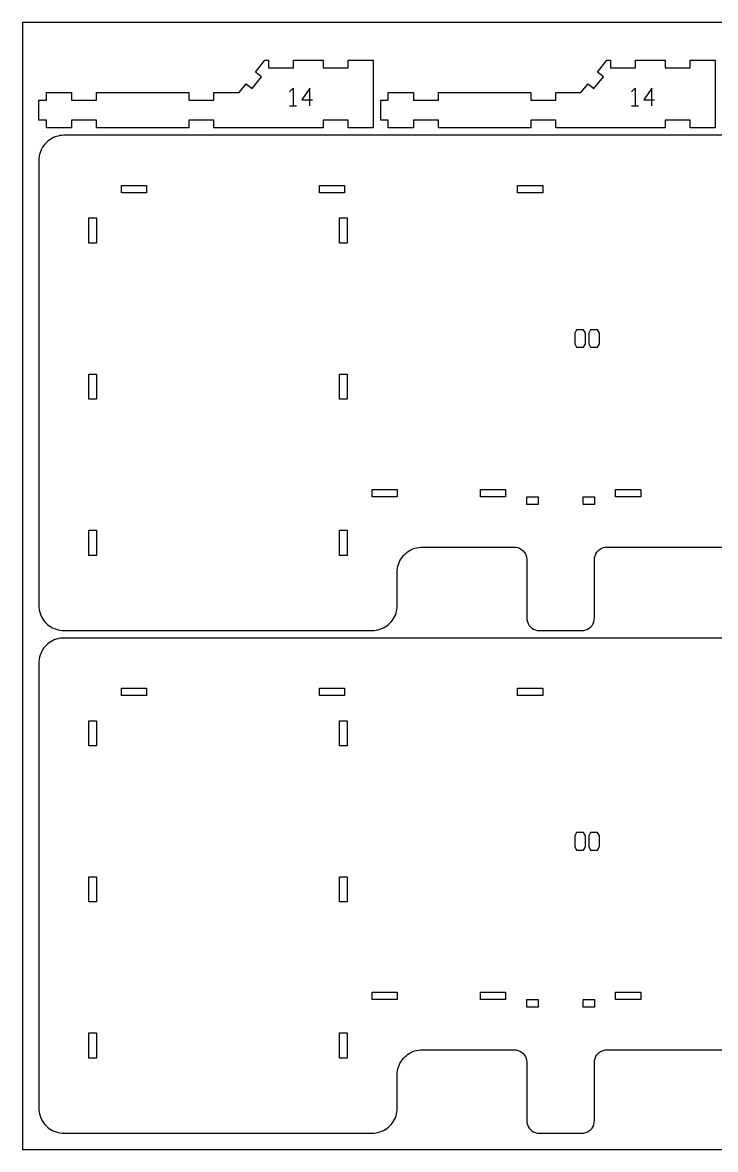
# Model space of a CAD drawing. Header units: millimetres. Extents: x 0 to 450, y 0 to 450.
# Drawn here: x 0 to 276.6, y 0 to 450 of the extents above; entities that cross this region are included whole.
import ezdxf

# ---------------------------------------------------------------- set-up
doc = ezdxf.new("R2010")
doc.units = ezdxf.units.MM
for name, color, linetype in [('CUT', 1, 'Continuous'), ('ENGRAVE', 5, 'Continuous'), ('SHEET', 8, 'Continuous')]:
    doc.layers.add(name, color=color, linetype=linetype)

msp = doc.modelspace()

# ---------------------------------------------------------------- linework, layer by layer
at = {"layer": 'CUT'}
for p, q in [((93, 430.24), (96.75, 434.91)), ((96.75, 434.91), (98.19, 434.91)), ((98.19, 434.91), (98.19, 431.91)), ((108.19, 431.91), (108.19, 434.91)), ((108.19, 434.91), (119.98, 434.91)), ((119.98, 434.91), (119.98, 431.91)), ((129.98, 431.91), (129.98, 434.91)), ((129.98, 434.91), (139.98, 434.91)), ((139.98, 434.91), (139.98, 407.96)), ((229.48, 430.24), (233.23, 434.91)), ((233.23, 434.91), (234.67, 434.91)), ((234.67, 434.91), (234.67, 431.91)), ((244.67, 431.91), (244.67, 434.91)), ((244.67, 434.91), (256.45, 434.91)), ((256.45, 434.91), (256.45, 431.91)), ((266.46, 431.91), (266.46, 434.91)), ((266.46, 434.91), (276.46, 434.91)), ((276.46, 434.91), (276.46, 407.96)), ((91.59, 423.68), (95.34, 428.36)), ((95.34, 428.36), (93, 430.24)), ((98.19, 431.91), (108.19, 431.91)), ((119.98, 431.91), (129.98, 431.91)), ((228.07, 423.68), (231.82, 428.36)), ((231.82, 428.36), (229.48, 430.24)), ((234.67, 431.91), (244.67, 431.91)), ((256.45, 431.91), (266.46, 431.91)), ((86.4, 422.01), (89.25, 425.56)), ((89.25, 425.56), (91.59, 423.68)), ((222.88, 422.01), (225.73, 425.56)), ((225.73, 425.56), (228.07, 423.68)), ((6.5, 410.96), (6.5, 419.01)), ((6.5, 419.01), (9.5, 419.01)), ((9.5, 419.01), (9.5, 422.01)), ((9.5, 422.01), (19.5, 422.01)), ((19.5, 422.01), (19.5, 419.01)), ((19.5, 419.01), (29.5, 419.01)), ((29.5, 419.01), (29.5, 422.01)), ((29.5, 422.01), (66.4, 422.01)), ((66.4, 422.01), (66.4, 419.01)), ((66.4, 419.01), (76.4, 419.01)), ((76.4, 419.01), (76.4, 422.01)), ((76.4, 422.01), (86.4, 422.01)), ((142.98, 410.96), (142.98, 419.01)), ((142.98, 419.01), (145.98, 419.01)), ((145.98, 419.01), (145.98, 422.01)), ((145.98, 422.01), (155.98, 422.01)), ((155.98, 422.01), (155.98, 419.01)), ((155.98, 419.01), (165.98, 419.01)), ((165.98, 419.01), (165.98, 422.01)), ((165.98, 422.01), (202.88, 422.01)), ((202.88, 422.01), (202.88, 419.01)), ((202.88, 419.01), (212.88, 419.01)), ((212.88, 419.01), (212.88, 422.01)), ((212.88, 422.01), (222.88, 422.01)), ((9.5, 410.96), (6.5, 410.96)), ((9.5, 407.96), (9.5, 410.96)), ((19.5, 410.96), (19.5, 407.96)), ((29.5, 410.96), (19.5, 410.96)), ((29.5, 407.96), (29.5, 410.96)), ((66.4, 410.96), (66.4, 407.96)), ((76.4, 410.96), (66.4, 410.96)), ((76.4, 407.96), (76.4, 410.96)), ((119.98, 410.96), (119.98, 407.96)), ((129.98, 410.96), (119.98, 410.96)), ((129.98, 407.96), (129.98, 410.96)), ((145.98, 410.96), (142.98, 410.96)), ((145.98, 407.96), (145.98, 410.96)), ((155.98, 410.96), (155.98, 407.96)), ((165.98, 410.96), (155.98, 410.96)), ((165.98, 407.96), (165.98, 410.96)), ((202.88, 410.96), (202.88, 407.96)), ((212.88, 410.96), (202.88, 410.96)), ((212.88, 407.96), (212.88, 410.96)), ((256.45, 410.96), (256.45, 407.96)), ((266.46, 410.96), (256.45, 410.96)), ((266.46, 407.96), (266.46, 410.96)), ((19.5, 407.96), (9.5, 407.96)), ((66.4, 407.96), (29.5, 407.96)), ((119.98, 407.96), (76.4, 407.96)), ((139.98, 407.96), (129.98, 407.96)), ((155.98, 407.96), (145.98, 407.96)), ((202.88, 407.96), (165.98, 407.96)), ((256.45, 407.96), (212.88, 407.96)), ((276.46, 407.96), (266.46, 407.96)), ((8.41, 400.83), (7.97, 400.18)), ((8.9, 401.45), (8.41, 400.83)), ((9.43, 402.03), (8.9, 401.45)), ((10.01, 402.56), (9.43, 402.03)), ((10.62, 403.05), (10.01, 402.56)), ((11.28, 403.48), (10.62, 403.05)), ((11.96, 403.87), (11.28, 403.48)), ((12.67, 404.19), (11.96, 403.87)), ((13.41, 404.47), (12.67, 404.19)), ((14.17, 404.68), (13.41, 404.47)), ((14.94, 404.83), (14.17, 404.68)), ((15.72, 404.93), (14.94, 404.83)), ((16.5, 404.96), (15.72, 404.93)), ((309.68, 404.96), (16.5, 404.96)), ((6.62, 396.52), (6.53, 395.74)), ((6.78, 397.29), (6.62, 396.52)), ((6.99, 398.05), (6.78, 397.29)), ((7.26, 398.78), (6.99, 398.05)), ((7.59, 399.5), (7.26, 398.78)), ((7.97, 400.18), (7.59, 399.5)), ((6.53, 395.74), (6.5, 394.95)), ((6.5, 394.95), (6.5, 217.23)), ((39.51, 381.95), (39.51, 384.95)), ((39.51, 384.95), (49.51, 384.95)), ((49.51, 384.95), (49.51, 381.95)), ((118.56, 381.95), (118.56, 384.95)), ((118.56, 384.95), (128.56, 384.95)), ((128.56, 384.95), (128.56, 381.95)), ((197.62, 381.95), (197.62, 384.95)), ((197.62, 384.95), (207.62, 384.95)), ((207.62, 384.95), (207.62, 381.95)), ((49.51, 381.95), (39.51, 381.95)), ((128.56, 381.95), (118.56, 381.95)), ((207.62, 381.95), (197.62, 381.95)), ((26.5, 361.95), (26.5, 371.95)), ((26.5, 371.95), (29.5, 371.95)), ((29.5, 371.95), (29.5, 361.95)), ((126.56, 361.95), (126.56, 371.95)), ((126.56, 371.95), (129.56, 371.95)), ((129.56, 371.95), (129.56, 361.95)), ((29.5, 361.95), (26.5, 361.95)), ((129.56, 361.95), (126.56, 361.95)), ((26.5, 299.59), (26.5, 309.59)), ((26.5, 309.59), (29.5, 309.59)), ((29.5, 309.59), (29.5, 299.59)), ((126.56, 299.59), (126.56, 309.59)), ((126.56, 309.59), (129.56, 309.59)), ((129.56, 309.59), (129.56, 299.59)), ((29.5, 299.59), (26.5, 299.59)), ((129.56, 299.59), (126.56, 299.59)), ((139.56, 260.56), (139.56, 263.56)), ((139.56, 263.56), (149.56, 263.56)), ((149.56, 263.56), (149.56, 260.56)), ((182.77, 260.56), (182.77, 263.56)), ((182.77, 263.56), (192.77, 263.56)), ((192.77, 263.56), (192.77, 260.56)), ((236.72, 260.56), (236.72, 263.56)), ((236.72, 263.56), (246.72, 263.56)), ((246.72, 263.56), (246.72, 260.56)), ((149.56, 260.56), (139.56, 260.56)), ((192.77, 260.56), (182.77, 260.56)), ((201.24, 257.56), (201.24, 260.56)), ((201.24, 260.56), (205.77, 260.56)), ((205.77, 257.56), (201.24, 257.56)), ((205.77, 260.56), (205.77, 257.56)), ((223.72, 257.56), (223.72, 260.56)), ((223.72, 260.56), (228.25, 260.56)), ((228.25, 257.56), (223.72, 257.56)), ((228.25, 260.56), (228.25, 257.56)), ((246.72, 260.56), (236.72, 260.56)), ((26.5, 237.23), (26.5, 247.24)), ((26.5, 247.24), (29.5, 247.24)), ((29.5, 247.24), (29.5, 237.23)), ((126.56, 237.23), (126.56, 247.24)), ((126.56, 247.24), (129.56, 247.24)), ((129.56, 247.24), (129.56, 237.23)), ((153.07, 238.16), (153.68, 238.64)), ((153.68, 238.64), (154.34, 239.08)), ((154.34, 239.08), (155.02, 239.46)), ((155.02, 239.46), (155.74, 239.79)), ((155.74, 239.79), (156.47, 240.07)), ((156.47, 240.07), (157.23, 240.28)), ((157.23, 240.28), (158, 240.43)), ((158, 240.43), (158.78, 240.52)), ((158.78, 240.52), (159.56, 240.55)), ((159.56, 240.55), (196.24, 240.55)), ((196.24, 240.55), (197.02, 240.49)), ((197.02, 240.49), (197.78, 240.31)), ((197.78, 240.31), (198.51, 240.01)), ((198.51, 240.01), (199.18, 239.6)), ((199.18, 239.6), (199.77, 239.09)), ((199.77, 239.09), (200.28, 238.49)), ((229.21, 238.49), (229.72, 239.09)), ((229.72, 239.09), (230.32, 239.6)), ((230.32, 239.6), (230.98, 240.01)), ((230.98, 240.01), (231.71, 240.31)), ((231.71, 240.31), (232.47, 240.49)), ((232.47, 240.49), (233.25, 240.55)), ((233.25, 240.55), (309.68, 240.55)), ((29.5, 237.23), (26.5, 237.23)), ((129.56, 237.23), (126.56, 237.23)), ((150.05, 233.64), (150.32, 234.38)), ((150.32, 234.38), (150.65, 235.09)), ((150.65, 235.09), (151.04, 235.78)), ((151.04, 235.78), (151.47, 236.43)), ((151.47, 236.43), (151.96, 237.05)), ((151.96, 237.05), (152.49, 237.63)), ((152.49, 237.63), (153.07, 238.16)), ((200.28, 238.49), (200.69, 237.82)), ((200.69, 237.82), (200.99, 237.1)), ((200.99, 237.1), (201.18, 236.34)), ((201.18, 236.34), (201.24, 235.55)), ((201.24, 235.55), (201.24, 212.23)), ((228.25, 235.55), (228.32, 236.34)), ((228.25, 212.23), (228.25, 235.55)), ((228.32, 236.34), (228.5, 237.1)), ((228.5, 237.1), (228.8, 237.82)), ((228.8, 237.82), (229.21, 238.49)), ((149.56, 230.55), (149.59, 231.34)), ((149.56, 217.23), (149.56, 230.55)), ((149.59, 231.34), (149.68, 232.12)), ((149.68, 232.12), (149.84, 232.89)), ((149.84, 232.89), (150.05, 233.64)), ((6.5, 217.23), (6.53, 216.45)), ((6.53, 216.45), (6.62, 215.67)), ((149.44, 215.67), (149.53, 216.45)), ((149.53, 216.45), (149.56, 217.23)), ((6.62, 215.67), (6.78, 214.89)), ((6.78, 214.89), (6.99, 214.14)), ((6.99, 214.14), (7.26, 213.4)), ((7.26, 213.4), (7.59, 212.69)), ((7.59, 212.69), (7.97, 212)), ((7.97, 212), (8.41, 211.35)), ((147.65, 211.35), (148.09, 212)), ((148.09, 212), (148.47, 212.69)), ((148.47, 212.69), (148.8, 213.4)), ((148.8, 213.4), (149.07, 214.14)), ((149.07, 214.14), (149.29, 214.89)), ((149.29, 214.89), (149.44, 215.67)), ((201.24, 212.23), (201.3, 211.45)), ((228.19, 211.45), (228.25, 212.23)), ((8.41, 211.35), (8.9, 210.73)), ((8.9, 210.73), (9.43, 210.16)), ((9.43, 210.16), (10.01, 209.62)), ((10.01, 209.62), (10.62, 209.14)), ((10.62, 209.14), (11.28, 208.7)), ((11.28, 208.7), (11.96, 208.32)), ((11.96, 208.32), (12.67, 207.99)), ((12.67, 207.99), (13.41, 207.72)), ((13.41, 207.72), (14.17, 207.5)), ((14.17, 207.5), (14.94, 207.35)), ((14.94, 207.35), (15.72, 207.26)), ((15.72, 207.26), (16.5, 207.23)), ((16.5, 207.23), (139.56, 207.23)), ((139.56, 207.23), (140.34, 207.23)), ((140.34, 207.23), (141.12, 207.35)), ((141.12, 207.35), (141.89, 207.5)), ((141.89, 207.5), (142.65, 207.72)), ((142.65, 207.72), (143.39, 207.99)), ((143.39, 207.99), (144.1, 208.32)), ((144.1, 208.32), (144.79, 208.7)), ((144.79, 208.7), (145.44, 209.14)), ((145.44, 209.14), (146.06, 209.62)), ((146.06, 209.62), (146.63, 210.16)), ((146.63, 210.16), (147.16, 210.73)), ((147.16, 210.73), (147.65, 211.35)), ((201.3, 211.45), (201.48, 210.68)), ((201.48, 210.68), (201.78, 209.96)), ((201.78, 209.96), (202.19, 209.29)), ((202.19, 209.29), (202.7, 208.69)), ((202.7, 208.69), (203.3, 208.18)), ((203.3, 208.18), (203.97, 207.77)), ((203.97, 207.77), (204.69, 207.47)), ((204.69, 207.47), (205.46, 207.29)), ((205.46, 207.29), (206.24, 207.23)), ((206.24, 207.23), (223.25, 207.23)), ((223.25, 207.23), (224.04, 207.29)), ((224.04, 207.29), (224.8, 207.47)), ((224.8, 207.47), (225.52, 207.77)), ((225.52, 207.77), (226.19, 208.18)), ((226.19, 208.18), (226.79, 208.69)), ((226.79, 208.69), (227.3, 209.29)), ((227.3, 209.29), (227.71, 209.96)), ((227.71, 209.96), (228.01, 210.68)), ((228.01, 210.68), (228.19, 211.45)), ((11.28, 202.75), (10.62, 202.32)), ((11.96, 203.14), (11.28, 202.75)), ((12.67, 203.47), (11.96, 203.14)), ((13.41, 203.74), (12.67, 203.47)), ((14.17, 203.95), (13.41, 203.74)), ((14.94, 204.11), (14.17, 203.95)), ((15.72, 204.2), (14.94, 204.11)), ((16.5, 204.23), (15.72, 204.2)), ((309.68, 204.23), (16.5, 204.23)), ((7.26, 198.05), (6.99, 197.32)), ((7.59, 198.77), (7.26, 198.05)), ((7.97, 199.45), (7.59, 198.77)), ((8.41, 200.11), (7.97, 199.45)), ((8.9, 200.72), (8.41, 200.11)), ((9.43, 201.3), (8.9, 200.72)), ((10.01, 201.83), (9.43, 201.3)), ((10.62, 202.32), (10.01, 201.83)), ((6.53, 195.01), (6.5, 194.23)), ((6.5, 194.23), (6.5, 16.5)), ((6.62, 195.79), (6.53, 195.01)), ((6.78, 196.56), (6.62, 195.79)), ((6.99, 197.32), (6.78, 196.56)), ((39.51, 181.22), (39.51, 184.22)), ((39.51, 184.22), (49.51, 184.22)), ((49.51, 181.22), (39.51, 181.22)), ((49.51, 184.22), (49.51, 181.22)), ((118.56, 181.22), (118.56, 184.22)), ((118.56, 184.22), (128.56, 184.22)), ((128.56, 181.22), (118.56, 181.22)), ((128.56, 184.22), (128.56, 181.22)), ((197.62, 181.22), (197.62, 184.22)), ((197.62, 184.22), (207.62, 184.22)), ((207.62, 181.22), (197.62, 181.22)), ((207.62, 184.22), (207.62, 181.22)), ((26.5, 161.22), (26.5, 171.22)), ((26.5, 171.22), (29.5, 171.22)), ((29.5, 171.22), (29.5, 161.22)), ((126.56, 161.22), (126.56, 171.22)), ((126.56, 171.22), (129.56, 171.22)), ((129.56, 171.22), (129.56, 161.22)), ((29.5, 161.22), (26.5, 161.22)), ((129.56, 161.22), (126.56, 161.22)), ((26.5, 98.86), (26.5, 108.86)), ((26.5, 108.86), (29.5, 108.86)), ((29.5, 108.86), (29.5, 98.86)), ((126.56, 98.86), (126.56, 108.86)), ((126.56, 108.86), (129.56, 108.86)), ((129.56, 108.86), (129.56, 98.86)), ((29.5, 98.86), (26.5, 98.86)), ((129.56, 98.86), (126.56, 98.86)), ((139.56, 59.83), (139.56, 62.83)), ((139.56, 62.83), (149.56, 62.83)), ((149.56, 59.83), (139.56, 59.83)), ((149.56, 62.83), (149.56, 59.83)), ((182.77, 59.83), (182.77, 62.83)), ((182.77, 62.83), (192.77, 62.83)), ((192.77, 59.83), (182.77, 59.83)), ((192.77, 62.83), (192.77, 59.83)), ((201.24, 56.83), (201.24, 59.83)), ((201.24, 59.83), (205.77, 59.83)), ((205.77, 59.83), (205.77, 56.83)), ((223.72, 56.83), (223.72, 59.83)), ((223.72, 59.83), (228.25, 59.83)), ((228.25, 59.83), (228.25, 56.83)), ((236.72, 59.83), (236.72, 62.83)), ((236.72, 62.83), (246.72, 62.83)), ((246.72, 59.83), (236.72, 59.83)), ((246.72, 62.83), (246.72, 59.83)), ((205.77, 56.83), (201.24, 56.83)), ((228.25, 56.83), (223.72, 56.83)), ((26.5, 36.51), (26.5, 46.51)), ((26.5, 46.51), (29.5, 46.51)), ((29.5, 46.51), (29.5, 36.51)), ((126.56, 36.51), (126.56, 46.51)), ((126.56, 46.51), (129.56, 46.51)), ((129.56, 46.51), (129.56, 36.51)), ((29.5, 36.51), (26.5, 36.51)), ((129.56, 36.51), (126.56, 36.51)), ((151.47, 35.7), (151.96, 36.32)), ((151.96, 36.32), (152.49, 36.9)), ((152.49, 36.9), (153.07, 37.43)), ((153.07, 37.43), (153.68, 37.92)), ((153.68, 37.92), (154.34, 38.35)), ((154.34, 38.35), (155.02, 38.74)), ((155.02, 38.74), (155.74, 39.07)), ((155.74, 39.07), (156.47, 39.34)), ((156.47, 39.34), (157.23, 39.55)), ((157.23, 39.55), (158, 39.7)), ((158, 39.7), (158.78, 39.8)), ((158.78, 39.8), (159.56, 39.83)), ((159.56, 39.83), (196.24, 39.83)), ((196.24, 39.83), (197.02, 39.77)), ((197.02, 39.77), (197.78, 39.58)), ((197.78, 39.58), (198.51, 39.28)), ((198.51, 39.28), (199.18, 38.87)), ((199.18, 38.87), (199.77, 38.36)), ((199.77, 38.36), (200.28, 37.77)), ((200.28, 37.77), (200.69, 37.1)), ((200.69, 37.1), (200.99, 36.37)), ((200.99, 36.37), (201.18, 35.61)), ((228.32, 35.61), (228.5, 36.37)), ((228.5, 36.37), (228.8, 37.1)), ((228.8, 37.1), (229.21, 37.77)), ((229.21, 37.77), (229.72, 38.36)), ((229.72, 38.36), (230.32, 38.87)), ((230.32, 38.87), (230.98, 39.28)), ((230.98, 39.28), (231.71, 39.58)), ((231.71, 39.58), (232.47, 39.77)), ((232.47, 39.77), (233.25, 39.83)), ((233.25, 39.83), (309.68, 39.83)), ((149.68, 31.39), (149.84, 32.16)), ((149.84, 32.16), (150.05, 32.92)), ((150.05, 32.92), (150.32, 33.65)), ((150.32, 33.65), (150.65, 34.37)), ((150.65, 34.37), (151.04, 35.05)), ((151.04, 35.05), (151.47, 35.7)), ((201.18, 35.61), (201.24, 34.83)), ((201.24, 34.83), (201.24, 11.5)), ((228.25, 34.83), (228.32, 35.61)), ((228.25, 11.5), (228.25, 34.83)), ((149.56, 29.82), (149.59, 30.61)), ((149.56, 16.5), (149.56, 29.82)), ((149.59, 30.61), (149.68, 31.39)), ((6.5, 16.5), (6.53, 15.72)), ((6.53, 15.72), (6.62, 14.94)), ((6.62, 14.94), (6.78, 14.17)), ((6.78, 14.17), (6.99, 13.41)), ((149.07, 13.41), (149.29, 14.17)), ((149.29, 14.17), (149.44, 14.94)), ((149.44, 14.94), (149.53, 15.72)), ((149.53, 15.72), (149.56, 16.5)), ((6.99, 13.41), (7.26, 12.67)), ((7.26, 12.67), (7.59, 11.96)), ((7.59, 11.96), (7.97, 11.28)), ((7.97, 11.28), (8.41, 10.62)), ((8.41, 10.62), (8.9, 10.01)), ((8.9, 10.01), (9.43, 9.43)), ((9.43, 9.43), (10.01, 8.9)), ((146.06, 8.9), (146.63, 9.43)), ((146.63, 9.43), (147.16, 10.01)), ((147.16, 10.01), (147.65, 10.62)), ((147.65, 10.62), (148.09, 11.28)), ((148.09, 11.28), (148.47, 11.96)), ((148.47, 11.96), (148.8, 12.67)), ((148.8, 12.67), (149.07, 13.41)), ((201.24, 11.5), (201.3, 10.72)), ((201.3, 10.72), (201.48, 9.96)), ((201.48, 9.96), (201.78, 9.23)), ((201.78, 9.23), (202.19, 8.56)), ((227.3, 8.56), (227.71, 9.23)), ((227.71, 9.23), (228.01, 9.96)), ((228.01, 9.96), (228.19, 10.72)), ((228.19, 10.72), (228.25, 11.5)), ((10.01, 8.9), (10.62, 8.41)), ((10.62, 8.41), (11.28, 7.97)), ((11.28, 7.97), (11.96, 7.59)), ((11.96, 7.59), (12.67, 7.26)), ((12.67, 7.26), (13.41, 6.99)), ((13.41, 6.99), (14.17, 6.78)), ((14.17, 6.78), (14.94, 6.62)), ((14.94, 6.62), (15.72, 6.53)), ((15.72, 6.53), (16.5, 6.5)), ((16.5, 6.5), (139.56, 6.5)), ((139.56, 6.5), (140.34, 6.5)), ((140.34, 6.5), (141.12, 6.62)), ((141.12, 6.62), (141.89, 6.78)), ((141.89, 6.78), (142.65, 6.99)), ((142.65, 6.99), (143.39, 7.26)), ((143.39, 7.26), (144.1, 7.59)), ((144.1, 7.59), (144.79, 7.97)), ((144.79, 7.97), (145.44, 8.41)), ((145.44, 8.41), (146.06, 8.9)), ((202.19, 8.56), (202.7, 7.96)), ((202.7, 7.96), (203.3, 7.45)), ((203.3, 7.45), (203.97, 7.04)), ((203.97, 7.04), (204.69, 6.74)), ((204.69, 6.74), (205.46, 6.56)), ((205.46, 6.56), (206.24, 6.5)), ((206.24, 6.5), (223.25, 6.5)), ((223.25, 6.5), (224.04, 6.56)), ((224.04, 6.56), (224.8, 6.74)), ((224.8, 6.74), (225.52, 7.04)), ((225.52, 7.04), (226.19, 7.45)), ((226.19, 7.45), (226.79, 7.96)), ((226.79, 7.96), (227.3, 8.56))]:
    msp.add_line(p, q, dxfattribs=at)
at = {"layer": 'ENGRAVE'}
for p, q in [((106.61, 422.33), (108.01, 423.73)), ((108.01, 423.73), (108.01, 416.73)), ((114.66, 423.73), (111.51, 419.18)), ((114.66, 416.73), (114.66, 423.73)), ((243.08, 422.33), (244.48, 423.73)), ((244.48, 423.73), (244.48, 416.73)), ((251.13, 423.73), (247.98, 419.18)), ((251.13, 416.73), (251.13, 423.73)), ((111.51, 419.18), (115.71, 419.18)), ((247.98, 419.18), (252.18, 419.18)), ((106.61, 416.73), (109.41, 416.73)), ((243.08, 416.73), (245.88, 416.73)), ((221.13, 327.31), (220.43, 325.91)), ((220.43, 325.91), (220.43, 321.71)), ((223.93, 327.31), (221.13, 327.31)), ((224.63, 325.91), (223.93, 327.31)), ((224.63, 321.71), (224.63, 325.91)), ((226.73, 327.31), (226.03, 325.91)), ((226.03, 325.91), (226.03, 321.71)), ((229.52, 327.31), (226.73, 327.31)), ((230.22, 325.91), (229.52, 327.31)), ((230.22, 321.71), (230.22, 325.91)), ((220.43, 321.71), (221.13, 320.31)), ((221.13, 320.31), (223.93, 320.31)), ((223.93, 320.31), (224.63, 321.71)), ((226.03, 321.71), (226.73, 320.31)), ((226.73, 320.31), (229.52, 320.31)), ((229.52, 320.31), (230.22, 321.71)), ((221.13, 126.58), (220.43, 125.18)), ((223.93, 126.58), (221.13, 126.58)), ((224.63, 125.18), (223.93, 126.58)), ((226.73, 126.58), (226.03, 125.18)), ((229.52, 126.58), (226.73, 126.58)), ((230.22, 125.18), (229.52, 126.58)), ((220.43, 125.18), (220.43, 120.98)), ((224.63, 120.98), (224.63, 125.18)), ((226.03, 125.18), (226.03, 120.98)), ((230.22, 120.98), (230.22, 125.18)), ((220.43, 120.98), (221.13, 119.58)), ((221.13, 119.58), (223.93, 119.58)), ((223.93, 119.58), (224.63, 120.98)), ((226.03, 120.98), (226.73, 119.58)), ((226.73, 119.58), (229.52, 119.58)), ((229.52, 119.58), (230.22, 120.98))]:
    msp.add_line(p, q, dxfattribs=at)
at = {"layer": 'SHEET'}
for p, q in [((450, 450), (0, 450)), ((0, 450), (0, 0)), ((0, 0), (450, 0))]:
    msp.add_line(p, q, dxfattribs=at)

doc.saveas('drawing.dxf')
